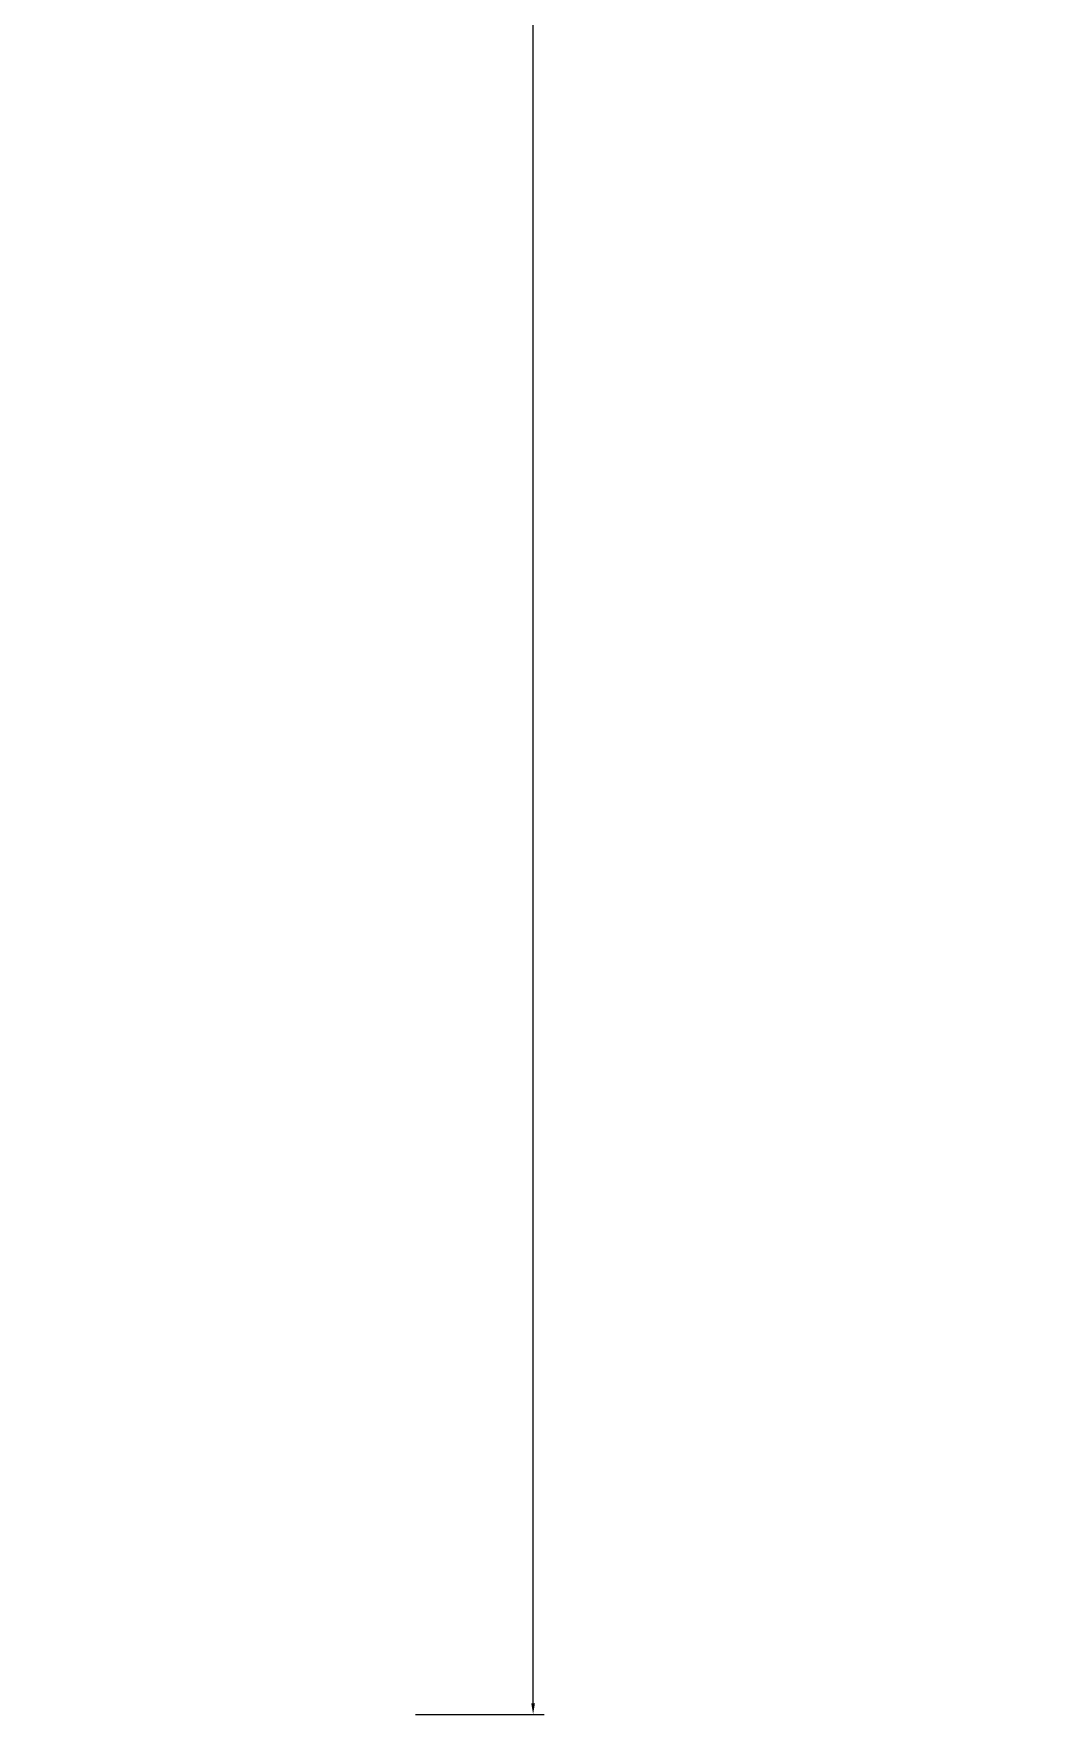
# Model space of a CAD drawing. Header units: feet. Extents: x -1528 to 1078, y 4 to 785.
# Drawn here: x -416.74 to -400.22, y 34.72 to 62.49 of the extents above; entities that cross this region are included whole.
import ezdxf

# ---------------------------------------------------------------- set-up
doc = ezdxf.new("R2010")
doc.units = ezdxf.units.FT
doc.header["$MEASUREMENT"] = 0
doc.layers.add('Windows', color=50, linetype='Continuous')
doc.styles.get("Standard").update_dxf_attribs({"font": 'times.ttf'})
doc.dimstyles.get("Standard").update_dxf_attribs({"dimtxt": 0.18, "dimasz": 0.18, "dimexe": 0.18, "dimexo": 0.0625, "dimgap": 0.09, "dimtad": 0, "dimtih": 1, "dimtoh": 1, "dimdec": 1, "dimzin": 0, "dimdsep": 46, "dimlunit": 4, "dimtxsty": 'Standard', "dimcen": 0.09, "dimadec": 0, "dimazin": 0, "dimtfac": 1, "dimtdec": 1, "dimtofl": 0, "dimtmove": 0, "dimatfit": 3, "dimfxl": 1, "dimtolj": 1, "dimtzin": 0, "dimarcsym": 0})

# ---------------------------------------------------------------- blocks, each defined once
blk = doc.blocks.new('*D52')
at = {"layer": 'Defpoints', "color": 0, "transparency": 16777216}
for p in [(-410.503, 274.722), (-410.503, 34.722), (-408.495, 34.722)]:
    blk.add_point(p, dxfattribs=at)
at = {"layer": 'Windows', "color": 0, "lineweight": -2, "transparency": 16777216}
for p, q in [((-410.44, 274.722), (-408.315, 274.722)), ((-408.495, 274.542), (-408.495, 159.898)), ((-408.495, 34.902), (-408.495, 149.545)), ((-410.44, 34.722), (-408.315, 34.722))]:
    blk.add_line(p, q, dxfattribs=at)
at = {"layer": 'Windows', "color": 0, "transparency": 16777216}
for points in [[(-408.525, 274.542), (-408.465, 274.542), (-408.495, 274.722)], [(-408.525, 34.902), (-408.465, 34.902), (-408.495, 34.722)]]:
    blk.add_solid(points, dxfattribs=at)
at = {"layer": 'Windows', "color": 0, "transparency": 16777216, "insert": (-408.495, 154.722), "char_height": 0.18, "attachment_point": 5}
blk.add_mtext("\\A1;{\\H55.55556x;20'}", dxfattribs=at)

msp = doc.modelspace()

# ---------------------------------------------------------------- dimensions: what is measured, and where the dimension line sits
at = {"layer": 'Windows'}
dim = msp.add_linear_dim(base=(-408.495, 34.722), p1=(-410.503, 274.722), p2=(-410.503, 34.722), angle=90, text='{\\H55.55556x;<>}', dimstyle='Standard', dxfattribs=at)
dim.commit()
dim.dimension.update_dxf_attribs({"geometry": '*D52', "text_midpoint": (-408.495, 154.722)})

doc.saveas('drawing.dxf')
